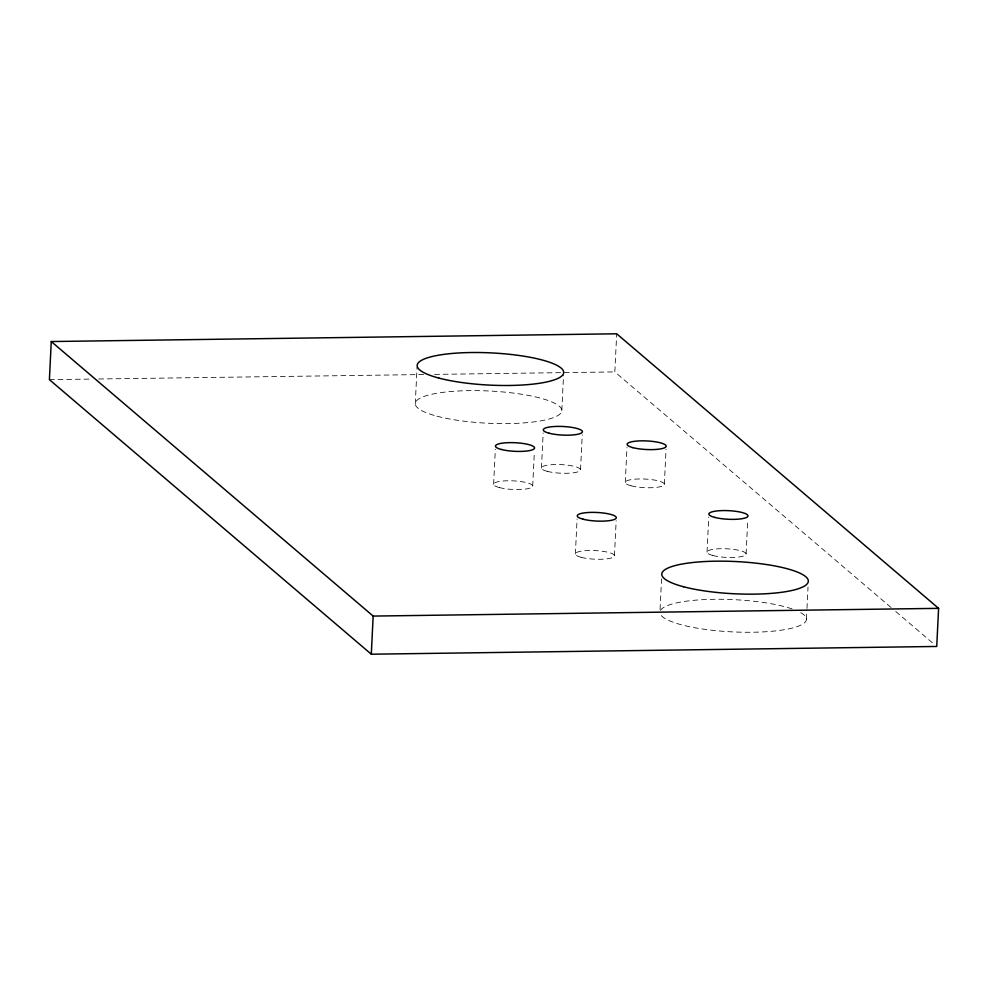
<?xml version="1.0" encoding="UTF-8"?>
<svg xmlns="http://www.w3.org/2000/svg" width="988" height="988" viewBox="0 0 988 988"><rect width="100%" height="100%" fill="white"/><g stroke="black" fill="none" stroke-linecap="round" stroke-linejoin="round"><path stroke-width="0.74" stroke-dasharray="4.94 3.71" d="M415.269 403.796L417.06 367.203M493.617 484.268L495.334 449.194M532.693 486.047L534.335 452.492M541.449 468.028L543.165 432.954M561.814 410.452L563.531 375.378M575.374 553.996L577.091 518.935M580.524 469.794L582.241 434.732M891.09 607.534L614.832 371.92L616.697 333.796M614.45 555.775L616.166 520.701M625.268 482.465L626.985 447.391M664.344 484.244L666.06 449.17M660.07 609.398L661.565 578.906M707.025 552.193L708.742 517.132M746.101 553.972L747.743 520.429M806.455 619.106L806.912 609.954M806.986 608.435L808.023 587.082M49.4 379.651L90.995 379.083M98.701 378.984L423.79 374.538M434.572 374.39L614.832 371.92M895.77 611.523L934.389 644.472M800.737 612.671A73.359 16.129 2.8 0 1 747.842 632.271A73.359 16.129 2.8 0 1 659.922 612.449M660.503 610.362A73.359 16.129 2.8 0 1 715.04 599.284A73.359 16.129 2.8 0 1 792.537 609.077M436.992 416.195A73.359 16.129 2.8 0 0 559.406 414.515A73.359 16.129 2.8 0 0 469.226 390.643A73.359 16.129 2.8 0 0 436.992 416.195M712.817 555.503A19.562 4.298 2.8 0 0 745.471 555.058A19.562 4.298 2.8 0 0 721.413 548.698A19.562 4.298 2.8 0 0 712.817 555.503M581.166 557.306A19.562 4.298 2.8 0 0 613.82 556.861A19.562 4.298 2.8 0 0 589.762 550.489A19.562 4.298 2.8 0 0 581.166 557.306M631.06 485.775A19.562 4.298 2.8 0 0 663.701 485.33A19.562 4.298 2.8 0 0 639.656 478.958A19.562 4.298 2.8 0 0 631.06 485.775M547.241 471.325A19.562 4.298 2.8 0 0 579.882 470.881A19.562 4.298 2.8 0 0 555.836 464.521A19.562 4.298 2.8 0 0 547.241 471.325M499.409 487.578A19.562 4.298 2.8 0 0 532.05 487.121A19.562 4.298 2.8 0 0 508.005 480.761A19.562 4.298 2.8 0 0 499.409 487.578"/><path stroke-width="1.48" d="M51.265 341.539L49.4 379.651L371.303 654.204L936.735 646.461L938.6 608.349L616.697 333.796L51.265 341.539L373.168 616.08L938.6 608.349M371.303 654.204L373.168 616.08M438.857 378.071A73.359 16.129 2.8 0 0 561.27 376.403A73.359 16.129 2.8 0 0 471.091 352.531A73.359 16.129 2.8 0 0 438.857 378.071M683.498 586.736A73.359 16.129 2.8 0 0 805.924 585.057A73.359 16.129 2.8 0 0 715.744 561.184A73.359 16.129 2.8 0 0 683.498 586.736M583.031 519.182A19.562 4.298 2.8 0 0 615.685 518.737A19.562 4.298 2.8 0 0 591.627 512.377A19.562 4.298 2.8 0 0 583.031 519.182M714.682 517.391A19.562 4.298 2.8 0 0 747.336 516.946A19.562 4.298 2.8 0 0 723.278 510.574A19.562 4.298 2.8 0 0 714.682 517.391M501.274 449.454A19.562 4.298 2.8 0 0 533.915 449.009A19.562 4.298 2.8 0 0 509.87 442.636A19.562 4.298 2.8 0 0 501.274 449.454M632.925 447.65A19.562 4.298 2.8 0 0 665.566 447.206A19.562 4.298 2.8 0 0 641.521 440.846A19.562 4.298 2.8 0 0 632.925 447.65M549.106 433.213A19.562 4.298 2.8 0 0 581.747 432.769A19.562 4.298 2.8 0 0 557.701 426.396A19.562 4.298 2.8 0 0 549.106 433.213"/></g></svg>
